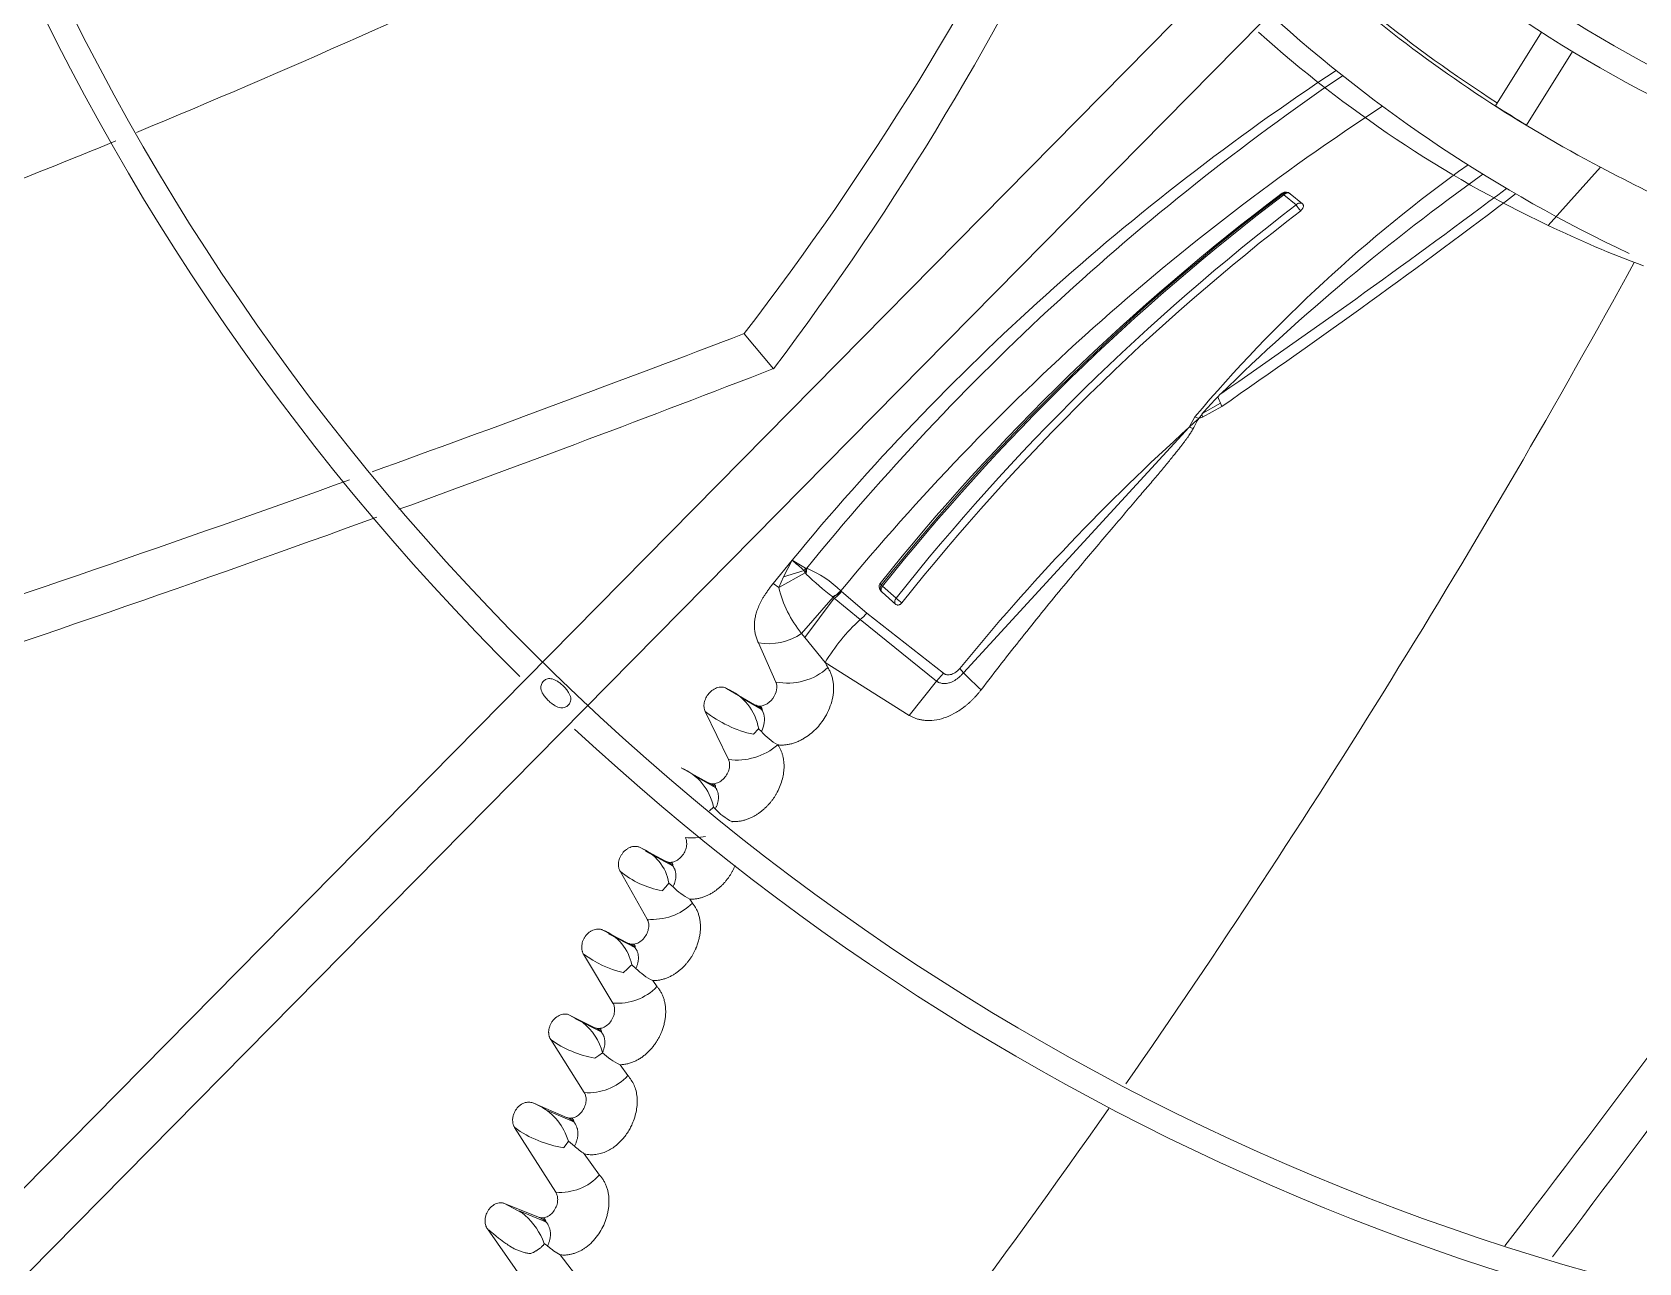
# Model space of a CAD drawing. Header units: millimetres. Extents: x 113490 to 142599, y -20467 to 115.
# Drawn here: x 128701.4 to 128855.3, y -11583.8 to -11465.9 of the extents above; entities that cross this region are included whole.
import ezdxf

# ---------------------------------------------------------------- set-up
doc = ezdxf.new("R2010")
doc.units = ezdxf.units.MM
doc.layers.add('DV3_0', color=7, linetype='Continuous')

msp = doc.modelspace()

# ---------------------------------------------------------------- linework, layer by layer
at = {"layer": 'DV3_0', "color": 7, "linetype": 'Continuous', "lineweight": 15}
for p, q in [((128900.2, -11374.23), (128566.6, -11712.53)), ((128567.45, -11720.21), (128905.11, -11377.79)), ((128841.58, -11472.96), (128845.99, -11465.91)), ((128844.55, -11474.81), (128848.96, -11467.76)), ((128821.15, -11481.33), (128821.26, -11481.36)), ((128821.3, -11481.48), (128822.48, -11482.45)), ((128821.91, -11481.39), (128823.09, -11482.36)), ((128772.41, -11498.14), (128769.59, -11494.79)), ((128813.5, -11502.79), (128815.35, -11501.76)), ((128813.55, -11502.39), (128815.22, -11501.46)), ((128813.23, -11502.89), (128813.5, -11502.79)), ((128813.37, -11502.62), (128813.46, -11502.5)), ((128813.37, -11502.62), (128813.47, -11502.58)), ((128813.46, -11502.5), (128813.55, -11502.39)), ((128772.38, -11518.72), (128774.2, -11516.49)), ((128772.92, -11519.1), (128775.46, -11517.71)), ((128775.48, -11517.25), (128775.34, -11517.46)), ((128775.55, -11517.26), (128775.46, -11517.71)), ((128775.46, -11517.71), (128775.55, -11517.81)), ((128775.48, -11517.25), (128775.55, -11517.26)), ((128775.61, -11517.26), (128775.55, -11517.81)), ((128775.11, -11523.5), (128778.12, -11520.03)), ((128778.09, -11520.01), (128778.12, -11520.03)), ((128778.12, -11520.03), (128778.24, -11520.12)), ((128778.24, -11520.12), (128780.72, -11522.18)), ((128778.87, -11519.42), (128778.88, -11519.44)), ((128778.88, -11519.44), (128778.94, -11519.49)), ((128778.94, -11519.49), (128781.35, -11521.56)), ((128782.74, -11518.87), (128782.62, -11518.73)), ((128784.14, -11520.72), (128782.82, -11519.56)), ((128784.16, -11520.13), (128782.85, -11518.98)), ((128781.35, -11521.56), (128788.7, -11527.32)), ((128780.72, -11522.18), (128788.02, -11528.07)), ((128770.97, -11524.41), (128772.64, -11528.16)), ((128777.35, -11526.29), (128775.43, -11523.89)), ((128788.7, -11527.32), (128788.02, -11528.07)), ((128790.25, -11526.86), (128790.61, -11527.27)), ((128770.61, -11530.34), (128767.91, -11528.77)), ((128788.02, -11528.07), (128785.42, -11531.36)), ((128768.1, -11535.59), (128765.87, -11530.97)), ((128771.22, -11530.75), (128769.26, -11529.61)), ((128770.51, -11533.16), (128770.99, -11532.63)), ((128770.99, -11532.63), (128771.27, -11532.91)), ((128763.57, -11536.37), (128766.13, -11537.8)), ((128766.89, -11538.29), (128764.9, -11537.17)), ((128766.28, -11540.49), (128766.67, -11540.15)), ((128766.67, -11540.15), (128766.84, -11540.31)), ((128768.46, -11541.59), (128768.42, -11541.53)), ((128759.63, -11544.02), (128762.06, -11545.33)), ((128762.8, -11545.8), (128760.16, -11544.36)), ((128760.32, -11550.88), (128757.72, -11546.29)), ((128762.09, -11547.79), (128761.75, -11548.15)), ((128762.4, -11547.42), (128762.09, -11547.79)), ((128762.4, -11547.42), (128762.79, -11547.78)), ((128764.65, -11549.35), (128764.4, -11548.97)), ((128756.07, -11551.93), (128758.46, -11553.18)), ((128759.2, -11553.63), (128756.6, -11552.27)), ((128757.04, -11558.93), (128754.22, -11554.24)), ((128758.43, -11555.65), (128758, -11556.01)), ((128758.83, -11555.26), (128759.22, -11555.6)), ((128761.26, -11557.35), (128760.86, -11556.77)), ((128752.87, -11560.07), (128755.23, -11561.26)), ((128752.87, -11560.07), (128754.15, -11560.79)), ((128755.97, -11561.7), (128753.39, -11560.4)), ((128754.29, -11567.49), (128751.07, -11562.41)), ((128755.68, -11563.95), (128755.31, -11564.19)), ((128756.03, -11563.67), (128755.68, -11563.95)), ((128758.46, -11565.85), (128757.72, -11564.82)), ((128749.35, -11568.48), (128752.58, -11569.87)), ((128753.35, -11570.34), (128750.67, -11569.18)), ((128751.56, -11577.04), (128747.62, -11570.85)), ((128752.56, -11572.47), (128752.33, -11572.77)), ((128752.45, -11571.36), (128752.77, -11572.16)), ((128752.77, -11572.16), (128752.56, -11572.47)), ((128752.77, -11572.16), (128753.35, -11572.62)), ((128755.74, -11575.39), (128754.29, -11573.37)), ((128746.66, -11578.12), (128749.9, -11579.44)), ((128746.66, -11578.12), (128748.3, -11579)), ((128750.68, -11579.9), (128748.05, -11578.82)), ((128749.62, -11587.14), (128745.01, -11580.55)), ((128750.29, -11581.55), (128750.46, -11581.96)), ((128749.91, -11582.51), (128749.66, -11582.67)), ((128750.46, -11581.96), (128750.77, -11582.19)), ((128753.78, -11585.38), (128751.97, -11583.04))]:
    msp.add_line(p, q, dxfattribs=at)
at = {"layer": 'DV3_0', "color": 7, "linetype": 'Continuous', "lineweight": 20}
for p, q in [((128846.62, -11484.41), (128851.62, -11478.85)), ((128814.96, -11500.86), (128815.25, -11500.56)), ((128815.22, -11501.46), (128815.35, -11501.76)), ((128812.23, -11503.75), (128812.77, -11502.77)), ((128812.69, -11503.33), (128813.16, -11502.9)), ((128813.16, -11502.9), (128812.77, -11502.77)), ((128813.16, -11502.9), (128813.23, -11502.89)), ((128813.24, -11502.78), (128813.23, -11502.89)), ((128813.24, -11502.78), (128813.37, -11502.62)), ((128813.46, -11502.5), (128813.47, -11502.58)), ((128813.47, -11502.58), (128813.5, -11502.79)), ((128790.61, -11527.27), (128812.23, -11503.75)), ((128812.23, -11503.75), (128812.69, -11503.33)), ((128812.23, -11503.75), (128812.62, -11503.88)), ((128773.36, -11518.07), (128774.2, -11516.49)), ((128774.2, -11516.49), (128775.48, -11517.25)), ((128772.92, -11519.1), (128773.36, -11518.07)), ((128775.34, -11517.46), (128773.36, -11518.07)), ((128775.55, -11517.26), (128775.61, -11517.26)), ((128772.38, -11518.72), (128772.92, -11519.1)), ((128778.24, -11520.12), (128775.43, -11523.89)), ((128775.43, -11523.9), (128775.11, -11523.5)), ((128785.42, -11531.36), (128777.35, -11526.29))]:
    msp.add_line(p, q, dxfattribs=at)
at = {"layer": 'DV3_0', "color": 7, "linetype": 'Continuous', "lineweight": 15}
for centre, radius, start, end in [((128914.24, -11359.99), 236, 136.9648, 225.2631), ((128914.24, -11359.99), 233.5, 136.5342, 225.7814), ((128378.11, -10669.83), 871.89, 292.47447, 298.55652), ((128546.65, -11322.98), 281.46, 322.3809, 334.3771), ((128914.24, -11359.99), 123.5, 226.1082, 316.2428), ((128553.74, -11332.51), 274.32, 322.858, 335.1381), ((128914.24, -11359.99), 126, 228.4752, 270), ((128914.24, -11359.99), 140.5, 227.8486, 244.7865), ((128914.24, -11359.99), 134.34, 231.0499, 242.2199), ((128914.24, -11359.99), 134, 230.9991, 237.2517), ((128896.5, -11379.69), 116, 228, 244.5279), ((128956.13, -11666.17), 235.59, 123.4411, 140.5553), ((128962.53, -11669.04), 240.79, 124.2777, 140.9245), ((128956.36, -11665.58), 229.92, 123.1154, 140.531), ((128911.83, -11363.85), 129.77, 237.2273, 238.7727), ((128378.11, -10669.83), 871.89, 290.44342, 292.33228), ((128934.96, -11320.44), 178.99, 242.252, 245.3745), ((128950.05, -11652.66), 214.41, 126.9538, 141.3404), ((128951.36, -11653.48), 215.76, 127.0847, 141.4), ((128951.85, -11653.8), 216.19, 127.147, 141.4201), ((128821.49, -11481.85), 0.625, 47.7893, 122.5207), ((128821.57, -11481.75), 0.496, 46.1549, 128.4511), ((128955.67, -11656.24), 218.96, 127.4655, 141.5655), ((128955.91, -11656.47), 218.57, 127.4799, 141.5567), ((128825.06, -11480.96), 2.97, 210.096, 223.8348), ((128896.5, -11379.69), 116, 244.5279, 249.4312), ((128089.84, -11069), 872.24, 325.21173, 331.29356), ((128083.22, -9701.77), 1919.9, 289.81328, 290.94717), ((128103.8, -9772.02), 1851.09, 289.98762, 291.17408), ((127317.45, -10413.41), 1921.39, 322.53383, 325.57983), ((127381.55, -10469.09), 1840.9, 322.75622, 325.95172), ((128815.81, -11504.67), 3.19, 143.7116, 146.2521), ((128952.08, -11658.8), 208.79, 132.0492, 140.8077), ((128914.24, -11359.99), 551.5, 195.4775, 254.5225), ((128083.22, -9701.77), 1919.9, 288.19223, 289.74418), ((128103.8, -9772.02), 1851.09, 288.2337, 289.91843), ((128775.81, -11517.37), 0.478, 190.9247, 223.9), ((128798.22, -11494.18), 32.75, 226.1967, 232.0692), ((128771.28, -11527.32), 10.95, 46.1609, 66.7475), ((128783.12, -11519.18), 0.485, 140.7317, 232.4456), ((128783.48, -11518.26), 0.962, 219.8162, 228.871), ((128787.93, -11515.93), 5.65, 228.0185, 235.2631), ((128914.24, -11359.99), 233.5, 225.7814, 315.7154), ((128771.94, -11518.92), 5.57, 260.0111, 304.7159), ((128944.76, -11434.2), 191.06, 208.8135, 208.982), ((128773.76, -11522.51), 5.76, 258.8491, 312.1775), ((128817.73, -11500.85), 37.86, 224.2478, 227.8108), ((128765.89, -11533.55), 5.19, 10.1936, 67.059), ((128772.77, -11522.39), 11.01, 231.1934, 258.1257), ((128914.24, -11359.99), 236, 227.0266, 270), ((128775.87, -11528.88), 6.12, 221.219, 240.0537), ((128768.88, -11529.6), 6.04, 262.6336, 310.7293), ((128772.78, -11534.27), 0.106, 55.1918, 66.6705), ((128761.56, -11541.18), 5.21, 11.3202, 67.3762), ((128771.21, -11536.27), 5.96, 222.7921, 242.0806), ((128764.59, -11537.43), 5.67, 263.7009, 283.4701), ((128757.94, -11548.22), 4.53, 10.0986, 68.0429), ((128763.21, -11539.67), 8.6, 230.3252, 260.2403), ((128767.05, -11543.69), 5.9, 223.7711, 243.319), ((128760.85, -11545.48), 5.42, 264.3965, 314.4981), ((128754.42, -11556.11), 4.5, 10.85, 68.4163), ((128760.41, -11545.91), 10.37, 233.3561, 256.5974), ((128754.14, -11550.68), 6.56, 310.7747, 315.6542), ((128763.4, -11551.47), 5.87, 224.689, 244.3555), ((128757.49, -11553.71), 5.23, 264.9801, 316.0244), ((128750.7, -11565.09), 5.52, 14.9303, 51.3083), ((128757.11, -11553.95), 10.4, 234.4567, 260.0311), ((128760.12, -11559.5), 5.84, 225.5932, 245.7222), ((128754.7, -11562.41), 5.1, 265.3273, 317.4993), ((128089.84, -11069), 872.24, 317.86602, 325.02361), ((128747.49, -11573.6), 5.45, 24.3194, 70.0298), ((128753.98, -11562.01), 10.89, 234.299, 261.2947), ((128757.4, -11568.45), 5.81, 225.859, 237.6941), ((128751.97, -11571.97), 5.09, 265.4156, 317.8444), ((128744.28, -11584.19), 6.57, 23.712, 52.2409), ((128746.61, -11577.45), 6.04, 295.0761, 300.3042), ((128754.69, -11577.91), 5.8, 227.5727, 242.0343)]:
    msp.add_arc(centre, radius, start, end, dxfattribs=at)
at = {"layer": 'DV3_0', "color": 7, "linetype": 'Continuous', "lineweight": 20}
for centre, radius, start, end in [((128922.28, -11595.15), 143.27, 125.5681, 139.8477), ((128962.67, -11650.87), 210.53, 125.5148, 134.442), ((128341.6, -10812.76), 835.11, 304.55332, 306.86693), ((128383.74, -10875.53), 760.56, 304.57503, 307.19348), ((128842.01, -11527.1), 37.69, 135.8529, 139.0244), ((128953.7, -11580.15), 160.38, 151.2063, 151.6058), ((128798.96, -11488.76), 37.17, 228.2362, 230.5479), ((128783.4, -11516.63), 10.77, 193.2742, 219.6537), ((128776.73, -11517.41), 2.93, 297.5982, 316.6794), ((128776.68, -11517.43), 2.97, 298.9802, 317.6454), ((128776.69, -11517.72), 2.86, 302.8874, 321.7301), ((128778.99, -11519.79), 2.95, 305.8411, 323.1077), ((128794.02, -11536.52), 19.56, 132.8678, 148.4609)]:
    msp.add_arc(centre, radius, start, end, dxfattribs=at)
msp.add_ellipse((128793.61, -11486.69), major_axis=(22.96, -30.96), ratio=0.289793, start_param=0.87424, end_param=0.89553, dxfattribs=at)
at = {"layer": 'DV3_0', "color": 7, "linetype": 'Continuous', "lineweight": 15}
for points, knots in [([(128821.3, -11481.48), (128821.29, -11481.45), (128821.26, -11481.4), (128821.26, -11481.37), (128821.26, -11481.36)], [0, 0, 0, 0, 0.499963, 1, 1, 1, 1]), ([(128821.3, -11481.48), (128821.31, -11481.46), (128821.34, -11481.43), (128821.39, -11481.4), (128821.45, -11481.36), (128821.52, -11481.32), (128821.62, -11481.3), (128821.71, -11481.29), (128821.79, -11481.31), (128821.86, -11481.34), (128821.89, -11481.37), (128821.91, -11481.39)], [0, 0, 0, 0, 0.068335, 0.145469, 0.231665, 0.333262, 0.479836, 0.632249, 0.740429, 0.880915, 1, 1, 1, 1]), ([(128822.48, -11482.45), (128822.57, -11482.35), (128822.69, -11482.29), (128822.92, -11482.26), (128823.02, -11482.29), (128823.09, -11482.36)], [0, 0, 0, 0, 0.5, 0.5, 1, 1, 1, 1]), ([(128823.09, -11482.36), (128823.11, -11482.37), (128823.13, -11482.39), (128823.15, -11482.43), (128823.17, -11482.49), (128823.18, -11482.56), (128823.17, -11482.66), (128823.13, -11482.76), (128823.07, -11482.85), (128823, -11482.94), (128822.94, -11482.99), (128822.91, -11483.02)], [0, 0, 0, 0, 0.07454, 0.149665, 0.227324, 0.351488, 0.476595, 0.607041, 0.740493, 0.871945, 1, 1, 1, 1]), ([(128772.38, -11518.72), (128772.3, -11518.82), (128772.15, -11519.01), (128771.94, -11519.29), (128771.75, -11519.57), (128771.57, -11519.84), (128771.41, -11520.1), (128771.26, -11520.36), (128771.13, -11520.61), (128771.02, -11520.86), (128770.92, -11521.1), (128770.83, -11521.34), (128770.76, -11521.57), (128770.7, -11521.79), (128770.64, -11522.08), (128770.59, -11522.43), (128770.58, -11522.84), (128770.61, -11523.25), (128770.69, -11523.64), (128770.8, -11524.03), (128770.91, -11524.28), (128770.97, -11524.41)], [0, 0, 0, 0, 0.057167, 0.111739, 0.163853, 0.213654, 0.261288, 0.306903, 0.350652, 0.39269, 0.433175, 0.472267, 0.510126, 0.546912, 0.582784, 0.650511, 0.717662, 0.785257, 0.85427, 0.92559, 1, 1, 1, 1]), ([(128782.82, -11519.56), (128782.8, -11519.54), (128782.76, -11519.51), (128782.7, -11519.44), (128782.65, -11519.37), (128782.6, -11519.28), (128782.56, -11519.18), (128782.53, -11519.05), (128782.54, -11518.93), (128782.56, -11518.82), (128782.6, -11518.75), (128782.62, -11518.72)], [0, 0, 0, 0, 0.099276, 0.196859, 0.293392, 0.389534, 0.537296, 0.670768, 0.795065, 0.901219, 1, 1, 1, 1]), ([(128782.85, -11518.98), (128782.76, -11519.08), (128782.72, -11519.21), (128782.71, -11519.42), (128782.75, -11519.52), (128782.82, -11519.56)], [0, 0, 0, 0, 0.5, 0.5, 1, 1, 1, 1]), ([(128784.16, -11520.13), (128784.14, -11520.15), (128784.12, -11520.18), (128784.1, -11520.22), (128784.08, -11520.26), (128784.05, -11520.32), (128784.03, -11520.39), (128784.02, -11520.48), (128784.03, -11520.58), (128784.07, -11520.66), (128784.12, -11520.7), (128784.14, -11520.72)], [0, 0, 0, 0, 0.074935, 0.140404, 0.196395, 0.24291, 0.374051, 0.4902, 0.673451, 0.83987, 1, 1, 1, 1]), ([(128784.72, -11520.57), (128784.7, -11520.59), (128784.67, -11520.62), (128784.63, -11520.67), (128784.57, -11520.71), (128784.5, -11520.75), (128784.41, -11520.78), (128784.31, -11520.79), (128784.21, -11520.77), (128784.16, -11520.74), (128784.14, -11520.72)], [0, 0, 0, 0, 0.086931, 0.173955, 0.262548, 0.393393, 0.521895, 0.686293, 0.841595, 1, 1, 1, 1]), ([(128750.37, -11528.08), (128750.41, -11528.04), (128750.5, -11527.96), (128750.74, -11527.84), (128751.14, -11527.81), (128751.58, -11527.99), (128751.96, -11528.25), (128752.28, -11528.53), (128752.56, -11528.83), (128752.83, -11529.2), (128753.02, -11529.62), (128752.99, -11530.01), (128752.88, -11530.24), (128752.8, -11530.33), (128752.76, -11530.38)], [0, 0, 0, 0, 0.040488, 0.081902, 0.180627, 0.320355, 0.409206, 0.504808, 0.600124, 0.687341, 0.822717, 0.918807, 0.959755, 1, 1, 1, 1]), ([(128777.62, -11526.78), (128777.66, -11526.83), (128777.72, -11526.93), (128777.8, -11527.09), (128777.88, -11527.26), (128777.95, -11527.43), (128778.01, -11527.6), (128778.06, -11527.78), (128778.1, -11527.97), (128778.13, -11528.15), (128778.15, -11528.35), (128778.16, -11528.54), (128778.17, -11528.75), (128778.16, -11529.17), (128778.07, -11529.82), (128777.8, -11530.68), (128777.41, -11531.45), (128776.96, -11532.13), (128776.47, -11532.69), (128775.91, -11533.18), (128775.4, -11533.53), (128774.96, -11533.77), (128774.61, -11533.93), (128774.26, -11534.05), (128773.9, -11534.13), (128773.55, -11534.19), (128773.19, -11534.21), (128772.96, -11534.19), (128772.84, -11534.18)], [0, 0, 0, 0, 0.019166, 0.038122, 0.056918, 0.075605, 0.094236, 0.112864, 0.13154, 0.150316, 0.169245, 0.188375, 0.207755, 0.227431, 0.308794, 0.389566, 0.473019, 0.53961, 0.606644, 0.674514, 0.74239, 0.78007, 0.816992, 0.853426, 0.889654, 0.925965, 0.962652, 1, 1, 1, 1]), ([(128752.76, -11530.38), (128752.72, -11530.42), (128752.62, -11530.5), (128752.38, -11530.62), (128751.98, -11530.66), (128751.55, -11530.48), (128751.16, -11530.21), (128750.84, -11529.94), (128750.56, -11529.64), (128750.29, -11529.27), (128750.11, -11528.85), (128750.14, -11528.46), (128750.25, -11528.22), (128750.33, -11528.13), (128750.37, -11528.08)], [0, 0, 0, 0, 0.040529, 0.082096, 0.181604, 0.321297, 0.409637, 0.504692, 0.598943, 0.685714, 0.821727, 0.918717, 0.959765, 1, 1, 1, 1]), ([(128767.91, -11528.77), (128767.8, -11528.71), (128767.54, -11528.62), (128767.08, -11528.66), (128766.62, -11528.88), (128766.21, -11529.23), (128765.92, -11529.69), (128765.76, -11530.15), (128765.74, -11530.58), (128765.82, -11530.85), (128765.87, -11530.97)], [0, 0, 0, 0, 0.124936, 0.249948, 0.37496, 0.499972, 0.624983, 0.749995, 0.875007, 1, 1, 1, 1]), ([(128772.64, -11528.16), (128772.83, -11528.58), (128772.74, -11529.2), (128772.16, -11529.99), (128771.89, -11530.23), (128771.26, -11530.49), (128770.9, -11530.51), (128770.61, -11530.34)], [0, 0, 0, 0, 0.5, 0.5, 0.75, 0.75, 1, 1, 1, 1]), ([(128771.27, -11532.91), (128771.54, -11532.33), (128771.61, -11531.73), (128771.37, -11530.78), (128771.05, -11530.44), (128770.61, -11530.34)], [0, 0, 0, 0, 0.5, 0.5, 1, 1, 1, 1]), ([(128766.13, -11537.8), (128766.19, -11537.83), (128766.3, -11537.89), (128766.57, -11537.93), (128766.94, -11537.89), (128767.39, -11537.67), (128767.78, -11537.3), (128768.06, -11536.85), (128768.21, -11536.38), (128768.22, -11536.01), (128768.17, -11535.76), (128768.13, -11535.64), (128768.1, -11535.59)], [0, 0, 0, 0, 0.059675, 0.120073, 0.2491, 0.384807, 0.524772, 0.66033, 0.782242, 0.893173, 0.94678, 1, 1, 1, 1]), ([(128768.42, -11541.53), (128768.48, -11541.53), (128768.59, -11541.54), (128768.76, -11541.53), (128768.93, -11541.52), (128769.09, -11541.5), (128769.26, -11541.48), (128769.42, -11541.45), (128769.59, -11541.41), (128769.74, -11541.36), (128769.9, -11541.31), (128770.06, -11541.25), (128770.21, -11541.18), (128770.36, -11541.11), (128770.5, -11541.04), (128770.65, -11540.96), (128770.78, -11540.88), (128770.92, -11540.79), (128771.05, -11540.7), (128771.18, -11540.6), (128771.31, -11540.5), (128771.43, -11540.4), (128771.54, -11540.3), (128771.66, -11540.19), (128771.77, -11540.09), (128771.87, -11539.98), (128771.97, -11539.87), (128772.07, -11539.75), (128772.16, -11539.64), (128772.25, -11539.53), (128772.34, -11539.41), (128772.42, -11539.3), (128772.5, -11539.18), (128772.57, -11539.07), (128772.64, -11538.95), (128772.71, -11538.84), (128772.86, -11538.55), (128773.07, -11538.09), (128773.28, -11537.45), (128773.4, -11536.84), (128773.43, -11536.33), (128773.42, -11535.92), (128773.38, -11535.59), (128773.32, -11535.28), (128773.24, -11534.98), (128773.13, -11534.7), (128773, -11534.43), (128772.89, -11534.27), (128772.84, -11534.18)], [0, 0, 0, 0, 0.018204, 0.036232, 0.054091, 0.071784, 0.089316, 0.106686, 0.123893, 0.140932, 0.157804, 0.174507, 0.191041, 0.207406, 0.223603, 0.239633, 0.255494, 0.271181, 0.286691, 0.30202, 0.317168, 0.332132, 0.346911, 0.361504, 0.37591, 0.390129, 0.404162, 0.418, 0.431639, 0.445072, 0.458296, 0.471308, 0.484107, 0.496692, 0.509065, 0.521225, 0.533175, 0.598658, 0.661047, 0.720164, 0.776144, 0.808616, 0.840912, 0.873027, 0.904977, 0.936788, 0.968466, 1, 1, 1, 1]), ([(128766.84, -11540.31), (128766.86, -11540.27), (128766.9, -11540.19), (128766.96, -11540.07), (128767.01, -11539.95), (128767.05, -11539.82), (128767.08, -11539.7), (128767.11, -11539.57), (128767.13, -11539.45), (128767.14, -11539.33), (128767.14, -11539.21), (128767.14, -11539.09), (128767.13, -11538.97), (128767.11, -11538.86), (128767.09, -11538.75), (128767.05, -11538.65), (128767.01, -11538.54), (128766.97, -11538.45), (128766.91, -11538.36), (128766.85, -11538.27), (128766.78, -11538.19), (128766.7, -11538.11), (128766.62, -11538.04), (128766.54, -11537.98), (128766.44, -11537.93), (128766.34, -11537.88), (128766.24, -11537.84), (128766.17, -11537.81), (128766.13, -11537.8)], [0, 0, 0, 0, 0.03637, 0.072818, 0.109387, 0.146108, 0.183005, 0.220091, 0.257376, 0.294864, 0.332555, 0.370448, 0.40854, 0.446831, 0.485321, 0.524014, 0.56291, 0.602001, 0.641273, 0.680709, 0.72029, 0.759994, 0.799804, 0.839701, 0.879673, 0.919712, 0.959818, 1, 1, 1, 1]), ([(128762.06, -11545.33), (128762.12, -11545.36), (128762.24, -11545.41), (128762.51, -11545.46), (128762.88, -11545.4), (128763.33, -11545.17), (128763.72, -11544.78), (128763.98, -11544.32), (128764.11, -11543.85), (128764.1, -11543.49), (128764.05, -11543.23), (128764, -11543.12), (128763.97, -11543.07)], [0, 0, 0, 0, 0.060763, 0.122032, 0.252561, 0.389572, 0.530342, 0.666038, 0.786179, 0.894707, 0.947528, 1, 1, 1, 1]), ([(128757.72, -11546.29), (128757.7, -11546.26), (128757.67, -11546.19), (128757.63, -11546.09), (128757.6, -11545.98), (128757.57, -11545.87), (128757.56, -11545.76), (128757.56, -11545.64), (128757.57, -11545.48), (128757.6, -11545.29), (128757.67, -11545.05), (128757.79, -11544.81), (128757.99, -11544.5), (128758.25, -11544.24), (128758.55, -11544.05), (128758.79, -11543.95), (128759.02, -11543.9), (128759.22, -11543.9), (128759.39, -11543.92), (128759.52, -11543.96), (128759.59, -11544), (128759.63, -11544.02)], [0, 0, 0, 0, 0.031577, 0.062455, 0.092865, 0.123047, 0.153249, 0.183717, 0.214692, 0.2734, 0.332207, 0.398491, 0.467867, 0.606956, 0.676774, 0.745817, 0.813018, 0.87975, 0.921005, 0.960896, 1, 1, 1, 1]), ([(128762.79, -11547.78), (128762.81, -11547.74), (128762.85, -11547.66), (128762.9, -11547.54), (128762.94, -11547.42), (128762.98, -11547.29), (128763.01, -11547.17), (128763.04, -11547.05), (128763.05, -11546.93), (128763.06, -11546.81), (128763.06, -11546.7), (128763.06, -11546.58), (128763.05, -11546.47), (128763.03, -11546.36), (128763, -11546.25), (128762.97, -11546.15), (128762.93, -11546.05), (128762.88, -11545.96), (128762.83, -11545.87), (128762.76, -11545.78), (128762.7, -11545.7), (128762.62, -11545.63), (128762.54, -11545.56), (128762.46, -11545.5), (128762.36, -11545.45), (128762.27, -11545.4), (128762.17, -11545.36), (128762.09, -11545.34), (128762.06, -11545.33)], [0, 0, 0, 0, 0.036276, 0.072641, 0.109136, 0.145791, 0.182627, 0.21966, 0.256899, 0.294346, 0.332004, 0.369871, 0.407945, 0.446224, 0.48471, 0.523405, 0.562309, 0.601415, 0.64071, 0.680175, 0.719793, 0.759544, 0.799408, 0.839368, 0.879412, 0.919531, 0.959724, 1, 1, 1, 1]), ([(128764.4, -11548.97), (128764.46, -11548.97), (128764.57, -11548.97), (128764.74, -11548.96), (128764.92, -11548.95), (128765.08, -11548.92), (128765.25, -11548.89), (128765.42, -11548.85), (128765.58, -11548.8), (128765.74, -11548.75), (128765.9, -11548.69), (128766.05, -11548.63), (128766.2, -11548.55), (128766.35, -11548.48), (128766.5, -11548.39), (128766.64, -11548.31), (128766.77, -11548.22), (128766.91, -11548.12), (128767.03, -11548.02), (128767.16, -11547.92), (128767.28, -11547.82), (128767.4, -11547.71), (128767.51, -11547.6), (128767.61, -11547.49), (128767.72, -11547.38), (128767.82, -11547.26), (128767.91, -11547.15), (128768, -11547.03), (128768.09, -11546.91), (128768.17, -11546.8), (128768.25, -11546.68), (128768.32, -11546.56), (128768.39, -11546.44), (128768.46, -11546.33), (128768.52, -11546.21), (128768.58, -11546.1), (128768.65, -11545.94), (128768.7, -11545.83), (128768.74, -11545.75)], [0, 0, 0, 0, 0.0187541, 0.0373181, 0.0556973, 0.0738975, 0.0919229, 0.1097702, 0.1274354, 0.1449155, 0.1622084, 0.1793131, 0.1962293, 0.2129573, 0.2294982, 0.2458521, 0.2620137, 0.2779778, 0.2937403, 0.3092986, 0.3246507, 0.3397938, 0.3547259, 0.369446, 0.3839543, 0.3982511, 0.4123313, 0.4261866, 0.4398106, 0.4531986, 0.4663472, 0.4792545, 0.4919196, 0.5043427, 0.5165249, 0.5284679, 0.5401741, 0.5644341, 0.5644341, 0.5644341, 0.5644341]), ([(128760.86, -11556.77), (128760.91, -11556.77), (128761.02, -11556.77), (128761.19, -11556.75), (128761.36, -11556.74), (128761.52, -11556.71), (128761.68, -11556.67), (128761.85, -11556.63), (128762, -11556.58), (128762.16, -11556.53), (128762.31, -11556.47), (128762.46, -11556.4), (128762.61, -11556.32), (128762.76, -11556.25), (128762.9, -11556.16), (128763.03, -11556.07), (128763.17, -11555.98), (128763.3, -11555.88), (128763.42, -11555.78), (128763.55, -11555.68), (128763.67, -11555.57), (128763.78, -11555.46), (128763.89, -11555.34), (128763.99, -11555.23), (128764.1, -11555.11), (128764.19, -11554.99), (128764.29, -11554.87), (128764.38, -11554.75), (128764.46, -11554.63), (128764.54, -11554.51), (128764.62, -11554.38), (128764.69, -11554.26), (128764.76, -11554.14), (128764.82, -11554.01), (128764.88, -11553.89), (128764.94, -11553.77), (128765.03, -11553.56), (128765.15, -11553.25), (128765.27, -11552.84), (128765.35, -11552.44), (128765.41, -11552.04), (128765.42, -11551.64), (128765.41, -11551.26), (128765.36, -11550.88), (128765.28, -11550.53), (128765.16, -11550.2), (128765.02, -11549.89), (128764.85, -11549.61), (128764.72, -11549.44), (128764.65, -11549.35)], [0, 0, 0, 0, 0.018381, 0.036602, 0.05467, 0.072591, 0.090368, 0.108, 0.125481, 0.142808, 0.159978, 0.176991, 0.193847, 0.210547, 0.227091, 0.243482, 0.259713, 0.27578, 0.291678, 0.307403, 0.322955, 0.338329, 0.353524, 0.368539, 0.383373, 0.398027, 0.412497, 0.426773, 0.440848, 0.454716, 0.468374, 0.481818, 0.495048, 0.508064, 0.520867, 0.533458, 0.54584, 0.586166, 0.626148, 0.665687, 0.704746, 0.74335, 0.781484, 0.819106, 0.856211, 0.892806, 0.928943, 0.964674, 1, 1, 1, 1]), ([(128758.46, -11553.18), (128758.53, -11553.2), (128758.65, -11553.26), (128758.92, -11553.3), (128759.3, -11553.24), (128759.75, -11552.99), (128760.12, -11552.59), (128760.37, -11552.11), (128760.48, -11551.64), (128760.47, -11551.29), (128760.4, -11551.04), (128760.35, -11550.94), (128760.32, -11550.88)], [0, 0, 0, 0, 0.061572, 0.123611, 0.255226, 0.393175, 0.534671, 0.67092, 0.789841, 0.89634, 0.948288, 1, 1, 1, 1]), ([(128754.22, -11554.24), (128754.2, -11554.21), (128754.16, -11554.14), (128754.12, -11554.04), (128754.09, -11553.94), (128754.06, -11553.83), (128754.05, -11553.72), (128754.04, -11553.6), (128754.04, -11553.45), (128754.07, -11553.26), (128754.13, -11553.02), (128754.23, -11552.77), (128754.43, -11552.45), (128754.69, -11552.18), (128754.98, -11551.99), (128755.22, -11551.88), (128755.46, -11551.83), (128755.66, -11551.82), (128755.83, -11551.84), (128755.96, -11551.87), (128756.03, -11551.91), (128756.07, -11551.93)], [0, 0, 0, 0, 0.031012, 0.06135, 0.091231, 0.120882, 0.150535, 0.180423, 0.210772, 0.26871, 0.326783, 0.394691, 0.462779, 0.603193, 0.673465, 0.742924, 0.811293, 0.879056, 0.920585, 0.9607, 1, 1, 1, 1]), ([(128759.22, -11555.6), (128759.24, -11555.56), (128759.28, -11555.47), (128759.34, -11555.34), (128759.38, -11555.21), (128759.42, -11555.08), (128759.44, -11554.95), (128759.46, -11554.82), (128759.48, -11554.69), (128759.48, -11554.57), (128759.47, -11554.44), (128759.46, -11554.32), (128759.44, -11554.2), (128759.41, -11554.09), (128759.37, -11553.98), (128759.33, -11553.87), (128759.27, -11553.77), (128759.21, -11553.68), (128759.14, -11553.59), (128759.06, -11553.51), (128758.98, -11553.44), (128758.89, -11553.37), (128758.79, -11553.31), (128758.69, -11553.26), (128758.58, -11553.21), (128758.5, -11553.19), (128758.46, -11553.18)], [0, 0, 0, 0, 0.039261, 0.078637, 0.118175, 0.157912, 0.197871, 0.238069, 0.278515, 0.31921, 0.360155, 0.401347, 0.442785, 0.484469, 0.526402, 0.568584, 0.611003, 0.65364, 0.696475, 0.739481, 0.782636, 0.825914, 0.869298, 0.912774, 0.95634, 1, 1, 1, 1]), ([(128757.72, -11564.82), (128757.78, -11564.82), (128757.91, -11564.82), (128758.09, -11564.8), (128758.27, -11564.77), (128758.45, -11564.73), (128758.63, -11564.68), (128758.81, -11564.63), (128758.98, -11564.56), (128759.15, -11564.49), (128759.31, -11564.4), (128759.48, -11564.32), (128759.63, -11564.22), (128759.79, -11564.12), (128759.94, -11564.01), (128760.08, -11563.9), (128760.22, -11563.78), (128760.35, -11563.66), (128760.48, -11563.53), (128760.61, -11563.4), (128760.73, -11563.27), (128760.84, -11563.13), (128760.95, -11563), (128761.05, -11562.85), (128761.15, -11562.71), (128761.24, -11562.57), (128761.33, -11562.42), (128761.41, -11562.28), (128761.49, -11562.13), (128761.56, -11561.99), (128761.63, -11561.84), (128761.69, -11561.7), (128761.78, -11561.47), (128761.88, -11561.16), (128761.98, -11560.76), (128762.05, -11560.36), (128762.09, -11559.96), (128762.09, -11559.58), (128762.06, -11559.2), (128762, -11558.84), (128761.91, -11558.49), (128761.79, -11558.17), (128761.64, -11557.87), (128761.46, -11557.59), (128761.33, -11557.43), (128761.26, -11557.35)], [0, 0, 0, 0, 0.020397, 0.040625, 0.060695, 0.080615, 0.100384, 0.119996, 0.139444, 0.158725, 0.177839, 0.196785, 0.215565, 0.234184, 0.252638, 0.270918, 0.289016, 0.306928, 0.324651, 0.34218, 0.359511, 0.376644, 0.39358, 0.410315, 0.426834, 0.443127, 0.459185, 0.475002, 0.490575, 0.505901, 0.520982, 0.535821, 0.55042, 0.590057, 0.629399, 0.66836, 0.706898, 0.745021, 0.782721, 0.819965, 0.856755, 0.893102, 0.929058, 0.964688, 1, 1, 1, 1]), ([(128751.07, -11562.41), (128751.05, -11562.38), (128751.01, -11562.32), (128750.97, -11562.22), (128750.93, -11562.11), (128750.9, -11562), (128750.88, -11561.89), (128750.88, -11561.78), (128750.87, -11561.63), (128750.89, -11561.44), (128750.95, -11561.2), (128751.05, -11560.95), (128751.19, -11560.71), (128751.36, -11560.49), (128751.56, -11560.3), (128751.78, -11560.15), (128752.01, -11560.04), (128752.24, -11559.98), (128752.45, -11559.97), (128752.61, -11559.98), (128752.75, -11560.01), (128752.83, -11560.05), (128752.87, -11560.07)], [0, 0, 0, 0, 0.031582, 0.062283, 0.092301, 0.121847, 0.151145, 0.180423, 0.20991, 0.26805, 0.326228, 0.39318, 0.461935, 0.531558, 0.601595, 0.67196, 0.741904, 0.809353, 0.876441, 0.918704, 0.959688, 1, 1, 1, 1]), ([(128755.23, -11561.26), (128755.3, -11561.28), (128755.42, -11561.33), (128755.7, -11561.37), (128756.08, -11561.3), (128756.52, -11561.04), (128756.89, -11560.63), (128757.12, -11560.14), (128757.21, -11559.67), (128757.19, -11559.32), (128757.12, -11559.08), (128757.06, -11558.98), (128757.04, -11558.93)], [0, 0, 0, 0, 0.062116, 0.124636, 0.256884, 0.395421, 0.537443, 0.674194, 0.792178, 0.896902, 0.948671, 1, 1, 1, 1]), ([(128756.03, -11563.67), (128756.05, -11563.63), (128756.09, -11563.54), (128756.14, -11563.41), (128756.18, -11563.28), (128756.21, -11563.15), (128756.24, -11563.02), (128756.26, -11562.89), (128756.27, -11562.77), (128756.27, -11562.64), (128756.26, -11562.52), (128756.24, -11562.39), (128756.22, -11562.28), (128756.19, -11562.16), (128756.15, -11562.05), (128756.1, -11561.95), (128756.05, -11561.85), (128755.98, -11561.76), (128755.91, -11561.67), (128755.84, -11561.59), (128755.75, -11561.51), (128755.66, -11561.45), (128755.56, -11561.39), (128755.46, -11561.33), (128755.35, -11561.29), (128755.27, -11561.27), (128755.23, -11561.26)], [0, 0, 0, 0, 0.039218, 0.078558, 0.118065, 0.157776, 0.197713, 0.237892, 0.278323, 0.319007, 0.359944, 0.401133, 0.442571, 0.484259, 0.5262, 0.568392, 0.610822, 0.653473, 0.696323, 0.739347, 0.782521, 0.825821, 0.869228, 0.912729, 0.956318, 1, 1, 1, 1]), ([(128754.29, -11573.37), (128754.48, -11573.4), (128754.84, -11573.47), (128755.4, -11573.44), (128755.94, -11573.32), (128756.45, -11573.13), (128756.93, -11572.86), (128757.37, -11572.54), (128757.77, -11572.17), (128758.12, -11571.78), (128758.42, -11571.36), (128758.68, -11570.93), (128759.02, -11570.24), (128759.33, -11569.22), (128759.4, -11567.92), (128759.13, -11566.73), (128758.68, -11566.14), (128758.46, -11565.85)], [0, 0, 0, 0, 0.057609, 0.113592, 0.168141, 0.221354, 0.273122, 0.323445, 0.37219, 0.419144, 0.464272, 0.507482, 0.54857, 0.664981, 0.779413, 0.890959, 1, 1, 1, 1]), ([(128752.58, -11569.87), (128752.64, -11569.89), (128752.77, -11569.94), (128753.05, -11569.95), (128753.43, -11569.86), (128753.86, -11569.58), (128754.2, -11569.15), (128754.41, -11568.66), (128754.48, -11568.2), (128754.44, -11567.8), (128754.34, -11567.59), (128754.29, -11567.49)], [0, 0, 0, 0, 0.062676, 0.126275, 0.260171, 0.400284, 0.543665, 0.6809, 0.797891, 0.899727, 1, 1, 1, 1]), ([(128747.62, -11570.85), (128747.6, -11570.82), (128747.57, -11570.76), (128747.52, -11570.66), (128747.49, -11570.56), (128747.46, -11570.45), (128747.44, -11570.35), (128747.43, -11570.24), (128747.42, -11570.1), (128747.43, -11569.95), (128747.47, -11569.72), (128747.56, -11569.46), (128747.7, -11569.19), (128747.87, -11568.95), (128748.07, -11568.76), (128748.28, -11568.6), (128748.51, -11568.49), (128748.75, -11568.42), (128748.97, -11568.4), (128749.17, -11568.42), (128749.29, -11568.46), (128749.35, -11568.48)], [0, 0, 0, 0, 0.031247, 0.061681, 0.091488, 0.120868, 0.150027, 0.179179, 0.208537, 0.254499, 0.300222, 0.38036, 0.46177, 0.532576, 0.603864, 0.67491, 0.74531, 0.81449, 0.883036, 0.942278, 1, 1, 1, 1]), ([(128753.35, -11572.62), (128753.37, -11572.58), (128753.42, -11572.49), (128753.48, -11572.36), (128753.53, -11572.23), (128753.57, -11572.09), (128753.61, -11571.96), (128753.64, -11571.82), (128753.66, -11571.69), (128753.67, -11571.55), (128753.67, -11571.42), (128753.67, -11571.29), (128753.66, -11571.16), (128753.64, -11571.04), (128753.61, -11570.92), (128753.57, -11570.8), (128753.53, -11570.69), (128753.48, -11570.58), (128753.42, -11570.48), (128753.35, -11570.38), (128753.28, -11570.29), (128753.2, -11570.21), (128753.11, -11570.13), (128753.01, -11570.07), (128752.91, -11570), (128752.81, -11569.95), (128752.7, -11569.9), (128752.62, -11569.88), (128752.58, -11569.87)], [0, 0, 0, 0, 0.036281, 0.072608, 0.109034, 0.145598, 0.18233, 0.219253, 0.256381, 0.293721, 0.331279, 0.369056, 0.407054, 0.445273, 0.483717, 0.522393, 0.5613, 0.600431, 0.639771, 0.679301, 0.718999, 0.758843, 0.79881, 0.838882, 0.879042, 0.919281, 0.959598, 1, 1, 1, 1]), ([(128751.97, -11583.04), (128752.03, -11583.04), (128752.14, -11583.05), (128752.32, -11583.06), (128752.49, -11583.06), (128752.66, -11583.04), (128752.83, -11583.02), (128752.99, -11582.99), (128753.16, -11582.95), (128753.32, -11582.9), (128753.47, -11582.85), (128753.62, -11582.79), (128753.77, -11582.72), (128753.92, -11582.65), (128754.06, -11582.58), (128754.19, -11582.49), (128754.32, -11582.41), (128754.62, -11582.2), (128755.06, -11581.82), (128755.57, -11581.21), (128755.99, -11580.54), (128756.26, -11579.95), (128756.42, -11579.47), (128756.52, -11579.09), (128756.6, -11578.71), (128756.64, -11578.33), (128756.66, -11577.95), (128756.65, -11577.58), (128756.61, -11577.21), (128756.54, -11576.86), (128756.44, -11576.52), (128756.3, -11576.2), (128756.14, -11575.9), (128755.96, -11575.63), (128755.81, -11575.47), (128755.74, -11575.39)], [0, 0, 0, 0, 0.018672, 0.037066, 0.055188, 0.073043, 0.090636, 0.107975, 0.125066, 0.141913, 0.158513, 0.174857, 0.190938, 0.206752, 0.222295, 0.237566, 0.252564, 0.267289, 0.342101, 0.414961, 0.485649, 0.553594, 0.588068, 0.622643, 0.657278, 0.691915, 0.726501, 0.761005, 0.795421, 0.829727, 0.86392, 0.898004, 0.93201, 0.966002, 1, 1, 1, 1]), ([(128749.9, -11579.44), (128749.96, -11579.46), (128750.09, -11579.5), (128750.37, -11579.51), (128750.74, -11579.42), (128751.16, -11579.12), (128751.5, -11578.69), (128751.7, -11578.2), (128751.76, -11577.74), (128751.71, -11577.35), (128751.61, -11577.14), (128751.56, -11577.04)], [0, 0, 0, 0, 0.062984, 0.126619, 0.260756, 0.401391, 0.545611, 0.684093, 0.801498, 0.901518, 1, 1, 1, 1]), ([(128745.01, -11580.55), (128744.99, -11580.52), (128744.96, -11580.48), (128744.92, -11580.4), (128744.88, -11580.32), (128744.84, -11580.2), (128744.8, -11580.05), (128744.77, -11579.78), (128744.81, -11579.38), (128744.96, -11578.98), (128745.16, -11578.67), (128745.35, -11578.46), (128745.56, -11578.29), (128745.78, -11578.16), (128746.02, -11578.08), (128746.22, -11578.05), (128746.39, -11578.06), (128746.53, -11578.08), (128746.62, -11578.11), (128746.66, -11578.12)], [0, 0, 0, 0, 0.025381, 0.050445, 0.075326, 0.100157, 0.150535, 0.20049, 0.314407, 0.449247, 0.520539, 0.591833, 0.663542, 0.734983, 0.804091, 0.872787, 0.916243, 0.958436, 1, 1, 1, 1]), ([(128750.77, -11582.19), (128750.79, -11582.15), (128750.84, -11582.06), (128750.89, -11581.93), (128750.93, -11581.79), (128750.97, -11581.66), (128751, -11581.52), (128751.03, -11581.39), (128751.04, -11581.25), (128751.05, -11581.12), (128751.05, -11580.99), (128751.04, -11580.86), (128751.02, -11580.73), (128751, -11580.61), (128750.96, -11580.49), (128750.92, -11580.37), (128750.87, -11580.26), (128750.82, -11580.15), (128750.76, -11580.05), (128750.69, -11579.96), (128750.61, -11579.87), (128750.53, -11579.78), (128750.44, -11579.71), (128750.34, -11579.64), (128750.24, -11579.58), (128750.13, -11579.52), (128750.02, -11579.47), (128749.94, -11579.45), (128749.9, -11579.44)], [0, 0, 0, 0, 0.036135, 0.072339, 0.108661, 0.145138, 0.181798, 0.218661, 0.255741, 0.293046, 0.330579, 0.368343, 0.406338, 0.444565, 0.483027, 0.521727, 0.560666, 0.599832, 0.639212, 0.678787, 0.718535, 0.758433, 0.798461, 0.838598, 0.878828, 0.91914, 0.959529, 1, 1, 1, 1]), ([(128749.17, -11582.92), (128749.11, -11582.92), (128748.99, -11582.9), (128748.8, -11582.87), (128748.62, -11582.83), (128748.44, -11582.79), (128748.26, -11582.73), (128748.09, -11582.67), (128747.91, -11582.6), (128747.74, -11582.53), (128747.58, -11582.45), (128747.41, -11582.36), (128747.14, -11582.2), (128746.69, -11581.9), (128746.2, -11581.52), (128745.78, -11581.18), (128745.49, -11580.94), (128745.24, -11580.74), (128745.08, -11580.61), (128745.01, -11580.55)], [0, 0, 0, 0, 0.038123, 0.076142, 0.114089, 0.151995, 0.189893, 0.227812, 0.265786, 0.303846, 0.342026, 0.380359, 0.41888, 0.537095, 0.714051, 0.799633, 0.875769, 0.942523, 1, 1, 1, 1]), ([(128750.46, -11581.96), (128750.46, -11581.97), (128750.44, -11582), (128750.41, -11582.05), (128750.38, -11582.1), (128750.33, -11582.16), (128750.27, -11582.22), (128750.19, -11582.29), (128750.11, -11582.36), (128750.01, -11582.43), (128749.94, -11582.48), (128749.91, -11582.51)], [0, 0, 0, 0, 0.056043, 0.124532, 0.206383, 0.302146, 0.41219, 0.536787, 0.676158, 0.8305, 1, 1, 1, 1])]:
    msp.add_open_spline(points, degree=3, knots=knots, dxfattribs=at)
at = {"layer": 'DV3_0', "color": 7, "linetype": 'Continuous', "lineweight": 20}
for points, knots in [([(128812.62, -11503.88), (128812.59, -11503.93), (128812.53, -11504.04), (128812.44, -11504.2), (128812.32, -11504.37), (128812.2, -11504.56), (128812.06, -11504.76), (128811.9, -11504.97), (128811.74, -11505.2), (128811.56, -11505.43), (128811.36, -11505.68), (128811.15, -11505.95), (128810.79, -11506.41), (128810.22, -11507.1), (128809.44, -11508.05), (128808.55, -11509.1), (128807.04, -11510.87), (128804.77, -11513.52), (128802.24, -11516.52), (128799.96, -11519.26), (128798.08, -11521.56), (128796.18, -11523.93), (128794.24, -11526.38), (128792.96, -11528.06), (128792.31, -11528.9)], [0, 0, 0, 0, 0.005366, 0.011271, 0.017723, 0.024728, 0.032291, 0.040414, 0.0491, 0.058352, 0.068171, 0.078557, 0.089512, 0.123028, 0.161172, 0.203935, 0.251305, 0.377254, 0.527911, 0.617273, 0.709161, 0.803571, 0.900512, 1, 1, 1, 1]), ([(128788.02, -11528.07), (128788.04, -11528.09), (128788.09, -11528.12), (128788.18, -11528.17), (128788.37, -11528.25), (128788.68, -11528.32), (128789.07, -11528.29), (128789.43, -11528.18), (128789.71, -11528.05), (128789.97, -11527.89), (128790.21, -11527.69), (128790.43, -11527.48), (128790.56, -11527.34), (128790.61, -11527.27)], [0, 0, 0, 0, 0.030839, 0.061672, 0.126007, 0.260149, 0.422201, 0.541699, 0.632777, 0.72358, 0.829679, 0.921889, 1, 1, 1, 1]), ([(128788.7, -11527.32), (128788.72, -11527.34), (128788.76, -11527.37), (128788.82, -11527.4), (128788.89, -11527.43), (128788.97, -11527.45), (128789.08, -11527.47), (128789.24, -11527.47), (128789.46, -11527.43), (128789.67, -11527.35), (128789.86, -11527.23), (128790.01, -11527.11), (128790.14, -11526.99), (128790.22, -11526.9), (128790.25, -11526.86)], [0, 0, 0, 0, 0.047301, 0.094525, 0.141988, 0.190001, 0.238866, 0.36075, 0.483615, 0.609309, 0.737697, 0.825774, 0.912802, 1, 1, 1, 1]), ([(128792.31, -11528.9), (128792.25, -11528.97), (128792.14, -11529.12), (128791.97, -11529.32), (128791.79, -11529.52), (128791.61, -11529.72), (128791.42, -11529.91), (128791.23, -11530.09), (128791.04, -11530.26), (128790.83, -11530.43), (128790.4, -11530.77), (128789.71, -11531.21), (128788.76, -11531.63), (128787.82, -11531.85), (128787.11, -11531.86), (128786.61, -11531.8), (128786.29, -11531.73), (128785.99, -11531.64), (128785.7, -11531.51), (128785.52, -11531.41), (128785.42, -11531.36)], [0, 0, 0, 0, 0.030527, 0.060888, 0.091127, 0.121289, 0.151418, 0.181562, 0.211765, 0.242074, 0.272534, 0.40425, 0.533731, 0.654722, 0.774279, 0.82032, 0.865654, 0.910537, 0.955231, 1, 1, 1, 1])]:
    msp.add_open_spline(points, degree=3, knots=knots, dxfattribs=at)
at = {"layer": 'DV3_0', "color": 7, "linetype": 'Continuous', "lineweight": 15}
for points in [[(128771.12, -11530.46), (128771.3, -11530.62), (128771.37, -11530.75), (128771.32, -11530.85)], [(128766.68, -11537.91), (128766.84, -11538.06), (128766.9, -11538.19), (128766.86, -11538.3)], [(128762.61, -11545.43), (128762.76, -11545.58), (128762.81, -11545.7), (128762.76, -11545.81)], [(128759.01, -11553.27), (128759.15, -11553.42), (128759.21, -11553.54), (128759.16, -11553.64)], [(128755.77, -11561.34), (128755.92, -11561.49), (128755.97, -11561.61), (128755.93, -11561.71)], [(128753.08, -11569.92), (128753.25, -11570.07), (128753.31, -11570.21), (128753.29, -11570.33)], [(128750.39, -11579.48), (128750.55, -11579.64), (128750.63, -11579.77), (128750.62, -11579.89)]]:
    msp.add_open_spline(points, degree=3, dxfattribs=at)

doc.saveas('drawing.dxf')
